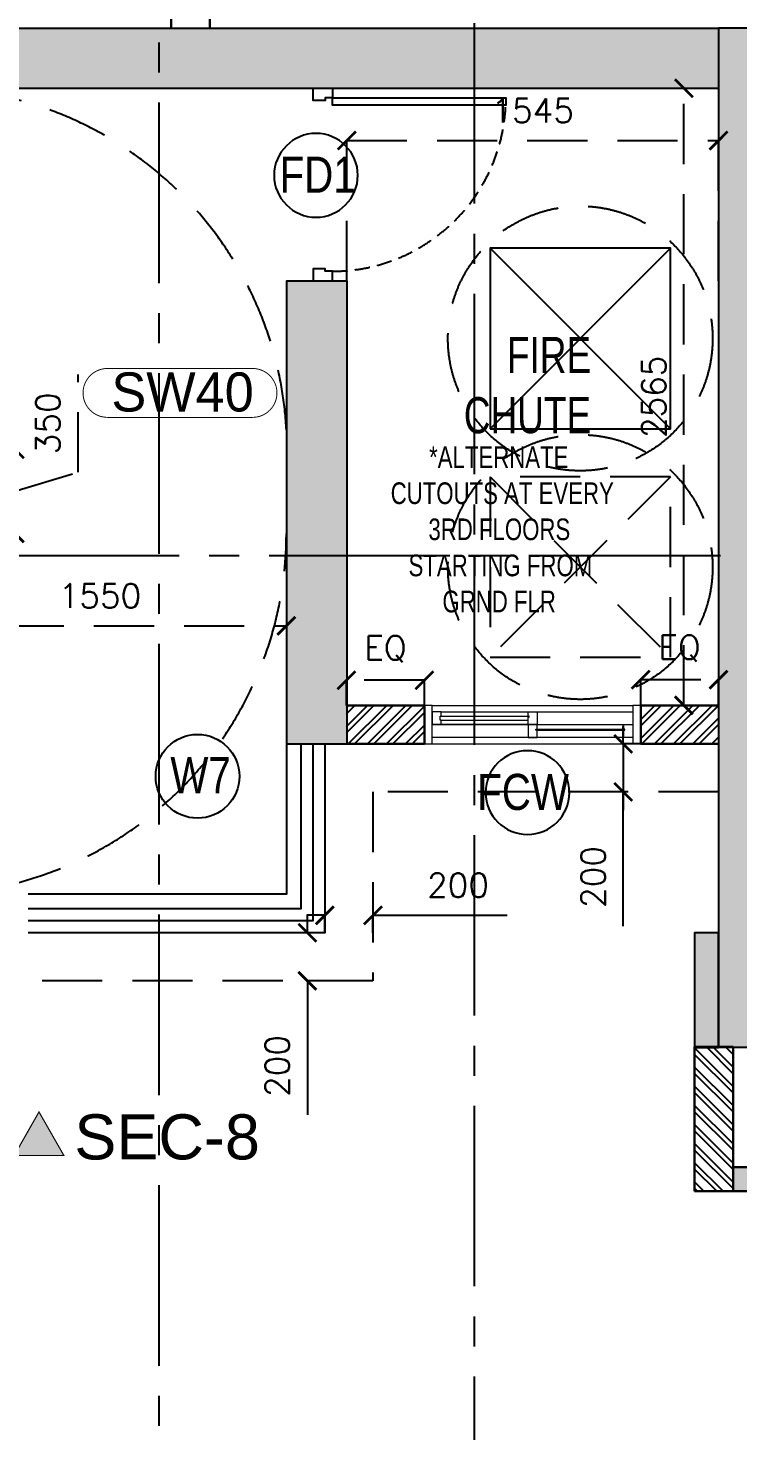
# Model space of a CAD drawing. Header units: millimetres. Extents: x 1181448 to 1317632, y -5734806 to -5633961.
# Drawn here: x 1212742 to 1215693, y -5721205 to -5715374 of the extents above; entities that cross this region are included whole.
import ezdxf
from ezdxf.enums import TextEntityAlignment as Align

# ---------------------------------------------------------------- set-up
doc = ezdxf.new("R2010")
doc.units = ezdxf.units.MM
doc.header["$LTSCALE"] = 1000
doc.header["$MEASUREMENT"] = 0
for name, pattern in [('3BHK-A$1$AUDIT_D_120904163729-0', [0]), ('AUDIT_D_120904163729-0', [0]), ('T8 - TYPICAL FLOOR CORE$0$$0$HIDDEN', [0.375, 0.25, -0.125]), ('T8 - TYPICAL FLOOR CORE$0$T10-TYPICAL FLOOR CORE$0$HIDDEN', [0.375, 0.25, -0.125]), ('T8 - TYPICAL FLOOR CORE$1$HIDDEN', [0.375, 0.25, -0.125]), ('T8(T9 IS SIMILAR) - TYPICAL FLOOR ELEVATION$1$AUDIT_D_120904163729-0', [0]), ('T8(T9 IS SIMILAR) - TYPICAL FLOOR ELEVATION$1$HIDDEN', [0.375, 0.25, -0.125]), ('T8_PROFILE SECTIONS$0$HIDDEN', [0.375, 0.25, -0.125]), ('T8_PROFILE SECTIONS$0$PHANTOM2', [1.25, 0.625, -0.125, 0.125, -0.125, 0.125, -0.125]), ('T8_REFUGE COLUMNS$0$CENTER2', [1.125, 0.75, -0.125, 0.125, -0.125])]:
    doc.linetypes.add(name, pattern=pattern)
doc.layers.get('0').update_dxf_attribs({"linetype": 'AUDIT_D_120904163729-0'})
for name, color, linetype, lineweight in [('3BHK-A$1$$1$A-WALL- 160', 6, 'Continuous', 30), ('T8 - TYPICAL FLOOR CORE$1$a-Text', 4, 'Continuous', 0), ('T8 - TYPICAL FLOOR CORE$1$A-WALL- 160', 6, 'Continuous', 30), ('T8 - TYPICAL FLOOR CORE$1$Window', 4, 'Continuous', 20), ('T8(T9 IS SIMILAR) - REFUGE FLOOR$0$D&W', 8, 'Continuous', 25), ('T8_REFUGE COLUMNS$0$A-COLUMN NO size reduce', 81, 'Continuous', 25)]:
    doc.layers.add(name, color=color, linetype=linetype, lineweight=lineweight)
for name, color, linetype in [('3BHK-A$1$A-HATCH -160', 251, '3BHK-A$1$AUDIT_D_120904163729-0'), ('A_dim', 1, 'Continuous'), ('T8 - TYPICAL FLOOR CORE$0$A-DIMENSIONS', 2, 'T8 - TYPICAL FLOOR CORE$1$HIDDEN'), ('T8 - TYPICAL FLOOR CORE$0$a-window-no', 125, 'Continuous'), ('T8 - TYPICAL FLOOR CORE$0$T10-TYPICAL FLOOR CORE$0$A-SLAB SUNK-AC LEDGES', 251, 'T8 - TYPICAL FLOOR CORE$0$T10-TYPICAL FLOOR CORE$0$HIDDEN'), ('T8 - TYPICAL FLOOR CORE$1$A-DOOR-FULL', 2, 'Continuous'), ('T8 - TYPICAL FLOOR CORE$1$BEAM', 5, 'T8 - TYPICAL FLOOR CORE$1$HIDDEN'), ('T8 - TYPICAL FLOOR CORE$1$HATCH', 8, 'Continuous'), ('T8(T9 IS SIMILAR) - REFUGE FLOOR$1$A_rail', 253, 'Continuous'), ('T8(T9 IS SIMILAR) - TYPICAL FLOOR ELEVATION$0$A-DIM', 1, 'T8(T9 IS SIMILAR) - TYPICAL FLOOR ELEVATION$1$AUDIT_D_120904163729-0'), ('T8(T9 IS SIMILAR) - TYPICAL FLOOR ELEVATION$1$A-WALL-FEATURES', 6, 'T8(T9 IS SIMILAR) - TYPICAL FLOOR ELEVATION$1$AUDIT_D_120904163729-0'), ('T8_PROFILE SECTIONS$0$A-PROFILE SECTIONS', 81, 'T8_PROFILE SECTIONS$0$PHANTOM2'), ('T8_REFUGE COLUMNS$0$A-CENTERLINE', 193, 'T8_REFUGE COLUMNS$0$CENTER2'), ('T8_REFUGE COLUMNS$0$A-SHEAR WALL THICKENING', 3, 'Continuous'), ('T8_REFUGE COLUMNS$1$A-RCC COLS', 3, 'Continuous')]:
    doc.layers.add(name, color=color, linetype=linetype)
doc.layers.add('T8_REFUGE COLUMNS$0$COL-HATCH', color=7, linetype='Continuous', lineweight=25, true_color=0xa3a3a3)
doc.styles.add('T8 - TYPICAL FLOOR CORE$0$LODHA STANDERD', font='sanss___.ttf')
doc.styles.add('T8 - TYPICAL FLOOR CORE$0$Romans 1', font='romans.shx', dxfattribs={"height": 100})
doc.styles.add('T8 - TYPICAL FLOOR CORE$1$ARIAL ARROW', font='swisscl.ttf')
doc.styles.add('T8(T9 IS SIMILAR) - TYPICAL FLOOR ELEVATION$0$Romans 1', font='romans.shx', dxfattribs={"height": 100})
doc.styles.add('T8_PROFILE SECTIONS$0$arial', font='sanss___.ttf')
doc.styles.add('T8_REFUGE COLUMNS$0$STANDARD', font='GOTHIC.TTF')
doc.dimstyles.new('T8 - TYPICAL FLOOR CORE$0$ALPINE S', dxfattribs={"dimscale": 0, "dimtxt": 100, "dimasz": 75, "dimexe": 0, "dimexo": 0, "dimgap": 75, "dimtad": 1, "dimdec": 0, "dimzin": 0, "dimdsep": 46, "dimtxsty": 'T8 - TYPICAL FLOOR CORE$0$Romans 1', "dimblk": 'T8 - TYPICAL FLOOR CORE$0$_ArchTick', "dimcen": 0.09, "dimclrd": 256, "dimclre": 256, "dimclrt": 7, "dimadec": 0, "dimazin": 0, "dimtfac": 1, "dimtdec": 0, "dimtofl": 0, "dimtmove": 1, "dimatfit": 0, "dimldrblk": 'T8 - TYPICAL FLOOR CORE$0$_Open90', "dimfxl": 1, "dimtolj": 1, "dimtzin": 0, "dimarcsym": 0})
doc.dimstyles.new('T8(T9 IS SIMILAR) - TYPICAL FLOOR ELEVATION$0$ALPINE S', dxfattribs={"dimscale": 0, "dimtxt": 100, "dimasz": 75, "dimexe": 0, "dimexo": 0, "dimgap": 75, "dimtad": 1, "dimdec": 0, "dimzin": 0, "dimdsep": 46, "dimtxsty": 'T8(T9 IS SIMILAR) - TYPICAL FLOOR ELEVATION$0$Romans 1', "dimblk": 'T8(T9 IS SIMILAR) - TYPICAL FLOOR ELEVATION$0$_ArchTick', "dimcen": 0.09, "dimclrd": 256, "dimclre": 256, "dimclrt": 7, "dimadec": 0, "dimazin": 0, "dimtfac": 1, "dimtdec": 0, "dimtofl": 0, "dimtmove": 1, "dimatfit": 0, "dimldrblk": 'T8(T9 IS SIMILAR) - TYPICAL FLOOR ELEVATION$0$_Open90', "dimfxl": 1, "dimtolj": 1, "dimtzin": 0, "dimarcsym": 0})

# ---------------------------------------------------------------- blocks, each defined once
blk = doc.blocks.new('*U178')
for points in [[(0, 0), (0, 720.4), (30, 720.4), (30, 0)], [(-40, 0), (0, 0), (0, -30), (10, -30), (10, -80), (-40, -80)], [(760.4, 0), (720.4, 0), (720.4, -30), (710.4, -30), (710.4, -80), (760.4, -80)]]:
    blk.add_lwpolyline(points, close=True)
at = {"color": 0, "linetype": 'ByBlock', "ltscale": 0.25}
blk.add_arc((-1.1, -0.4), 721.5, 0.03474, 87.62699, dxfattribs=at)
blk = doc.blocks.new('T8 - TYPICAL FLOOR CORE$0$WINDOW TAG')
at = {"layer": 'T8 - TYPICAL FLOOR CORE$0$a-window-no'}
blk.add_circle((0, 0), 174.1, dxfattribs=at)
at = {"layer": 'T8 - TYPICAL FLOOR CORE$0$a-window-no', "style": 'T8 - TYPICAL FLOOR CORE$0$LODHA STANDERD'}
blk.add_attdef('WINDOW', text='', height=150, dxfattribs=at).set_placement((11.3, 2.8), align=Align.MIDDLE_CENTER)
blk = doc.blocks.new('T8 - TYPICAL FLOOR CORE$1$1500-flat-1')
at = {"layer": 'T8 - TYPICAL FLOOR CORE$1$Window', "color": 1, "lineweight": 13}
for p, q in [((1149675.6, -5694418.8), (1148842.5, -5694418.8)), ((1149240.3, -5694418.8), (1148880, -5694418.8)), ((1148880, -5694445.5), (1149675.6, -5694445.5)), ((1149307.5, -5694498.8), (1148842.5, -5694498.8)), ((1149240.3, -5694498.8), (1148880, -5694498.8)), ((1149638.1, -5694498.8), (1149277.8, -5694498.8)), ((1149277.8, -5694498.8), (1149675.6, -5694498.8)), ((1149638.1, -5694552.2), (1148842.5, -5694552.2)), ((1149675.6, -5694578.8), (1148842.5, -5694578.8))]:
    blk.add_line(p, q, dxfattribs=at)
at = {"layer": 'T8 - TYPICAL FLOOR CORE$1$Window', "color": 5, "lineweight": 13}
for p, q in [((1149240.3, -5694475.7), (1148880, -5694475.7)), ((1149240.3, -5694480.2), (1148880, -5694480.2)), ((1149638.1, -5694517.4), (1149277.8, -5694517.4)), ((1149638.1, -5694533.6), (1149277.8, -5694533.6))]:
    blk.add_line(p, q, dxfattribs=at)
at = {"layer": 'T8 - TYPICAL FLOOR CORE$1$Window', "color": 4, "lineweight": 13}
for points in [[(1148842.5, -5694418.8), (1148809.5, -5694418.8), (1148809.5, -5694578.8), (1148842.5, -5694578.8)], [(1149708.6, -5694418.8), (1149675.6, -5694418.8), (1149675.6, -5694578.8), (1149708.6, -5694578.8)], [(1148880, -5694480.2), (1148880, -5694498.8), (1148842.5, -5694498.8), (1148842.5, -5694445.5), (1148880, -5694445.5), (1148880, -5694475.7), (1148875.5, -5694475.7), (1148875.5, -5694480.2)], [(1149240.3, -5694480.2), (1149240.3, -5694498.8), (1149277.8, -5694498.8), (1149277.8, -5694445.5), (1149240.3, -5694445.5), (1149240.3, -5694475.7), (1149244.8, -5694475.7), (1149244.8, -5694480.2)], [(1149277.8, -5694533.6), (1149277.8, -5694552.2), (1149240.3, -5694552.2), (1149240.3, -5694498.8), (1149277.8, -5694498.8), (1149277.8, -5694529.1), (1149273.3, -5694529.1), (1149273.3, -5694533.6)], [(1149638.1, -5694533.6), (1149638.1, -5694552.2), (1149675.6, -5694552.2), (1149675.6, -5694498.8), (1149638.1, -5694498.8), (1149638.1, -5694517.4), (1149642.6, -5694517.4), (1149642.6, -5694533.6)]]:
    blk.add_lwpolyline(points, close=True, dxfattribs=at)
blk = doc.blocks.new('T8 - TYPICAL FLOOR CORE$0$_ArchTick')
at = {"color": 0, "linetype": 'ByBlock', "const_width": 0.15}
blk.add_lwpolyline([(-0.5, -0.5), (0.5, 0.5)], dxfattribs=at)
blk = doc.blocks.new('*D244')
at = {"layer": 'T8 - TYPICAL FLOOR CORE$0$A-DIMENSIONS', "linetype": 'T8 - TYPICAL FLOOR CORE$1$HIDDEN', "lineweight": -2, "transparency": 16777216}
for p, q in [((1215450.2, -5715624), (1215468.1, -5715624)), ((1215450.2, -5718188.9), (1215468.1, -5718188.9))]:
    blk.add_line(p, q, dxfattribs=at)
at = {"layer": 'T8 - TYPICAL FLOOR CORE$0$A-DIMENSIONS', "lineweight": -2, "transparency": 16777216}
blk.add_line((1215468.1, -5718188.9), (1215468.1, -5715624), dxfattribs=at)
at = {"layer": 'T8 - TYPICAL FLOOR CORE$0$A-DIMENSIONS', "linetype": 'ByBlock', "lineweight": -2, "transparency": 16777216, "xscale": 75, "yscale": 75, "zscale": 75}
for p, rotation in [((1215468.1, -5715624), 90), ((1215468.1, -5718188.9), 270)]:
    blk.add_blockref('T8 - TYPICAL FLOOR CORE$0$_ArchTick', p, dxfattribs=dict(at, rotation=rotation))
at = {"layer": 'T8 - TYPICAL FLOOR CORE$0$A-DIMENSIONS', "color": 7, "linetype": 'ByBlock', "transparency": 16777216, "insert": (1215343.1, -5716906.5), "char_height": 100, "attachment_point": 5, "rotation": 90, "style": 'T8 - TYPICAL FLOOR CORE$0$Romans 1'}
blk.add_mtext('\\A1;2565', dxfattribs=at)
blk = doc.blocks.new('T8 - TYPICAL FLOOR CORE$0$_Open90')
at = {"color": 0, "linetype": 'ByBlock', "lineweight": -2}
for p, q in [((0, 0), (-1, 0)), ((-0.5, 0.5), (0, 0)), ((0, 0), (-0.5, -0.5))]:
    blk.add_line(p, q, dxfattribs=at)
blk = doc.blocks.new('*D210')
at = {"layer": 'T8 - TYPICAL FLOOR CORE$0$A-DIMENSIONS', "linetype": 'T8 - TYPICAL FLOOR CORE$1$HIDDEN', "lineweight": -2, "transparency": 16777216}
for p, q in [((1212265.9, -5717846.2), (1212265.9, -5717858.5)), ((1213815.7, -5717846.2), (1213815.7, -5717858.5))]:
    blk.add_line(p, q, dxfattribs=at)
at = {"layer": 'T8 - TYPICAL FLOOR CORE$0$A-DIMENSIONS', "lineweight": -2, "transparency": 16777216}
blk.add_line((1212265.9, -5717858.5), (1213815.7, -5717858.5), dxfattribs=at)
at = {"layer": 'T8 - TYPICAL FLOOR CORE$0$A-DIMENSIONS', "linetype": 'ByBlock', "lineweight": -2, "transparency": 16777216, "xscale": 75, "yscale": 75, "zscale": 75, "rotation": 180}
blk.add_blockref('T8 - TYPICAL FLOOR CORE$0$_ArchTick', (1212265.9, -5717858.5), dxfattribs=at)
at = {"layer": 'T8 - TYPICAL FLOOR CORE$0$A-DIMENSIONS', "linetype": 'ByBlock', "lineweight": -2, "transparency": 16777216, "xscale": 75, "yscale": 75, "zscale": 75}
blk.add_blockref('T8 - TYPICAL FLOOR CORE$0$_ArchTick', (1213815.7, -5717858.5), dxfattribs=at)
at = {"layer": 'T8 - TYPICAL FLOOR CORE$0$A-DIMENSIONS', "color": 7, "linetype": 'ByBlock', "transparency": 16777216, "insert": (1213040.8, -5717733.5), "char_height": 100, "attachment_point": 5, "style": 'T8 - TYPICAL FLOOR CORE$0$Romans 1'}
blk.add_mtext('\\A1;1550', dxfattribs=at)
blk = doc.blocks.new('*D188')
at = {"layer": 'T8 - TYPICAL FLOOR CORE$0$A-DIMENSIONS', "linetype": 'T8 - TYPICAL FLOOR CORE$1$HIDDEN', "lineweight": -2, "transparency": 16777216}
for p, q in [((1214067.1, -5716424.9), (1214067.1, -5715841.3)), ((1215612.1, -5716424.9), (1215612.1, -5715841.3))]:
    blk.add_line(p, q, dxfattribs=at)
at = {"layer": 'T8 - TYPICAL FLOOR CORE$0$A-DIMENSIONS', "lineweight": -2, "transparency": 16777216}
blk.add_line((1214067.1, -5715841.3), (1215612.1, -5715841.3), dxfattribs=at)
at = {"layer": 'T8 - TYPICAL FLOOR CORE$0$A-DIMENSIONS', "linetype": 'ByBlock', "lineweight": -2, "transparency": 16777216, "xscale": 75, "yscale": 75, "zscale": 75, "rotation": 180}
blk.add_blockref('T8 - TYPICAL FLOOR CORE$0$_ArchTick', (1214067.1, -5715841.3), dxfattribs=at)
at = {"layer": 'T8 - TYPICAL FLOOR CORE$0$A-DIMENSIONS', "linetype": 'ByBlock', "lineweight": -2, "transparency": 16777216, "xscale": 75, "yscale": 75, "zscale": 75}
blk.add_blockref('T8 - TYPICAL FLOOR CORE$0$_ArchTick', (1215612.1, -5715841.3), dxfattribs=at)
at = {"layer": 'T8 - TYPICAL FLOOR CORE$0$A-DIMENSIONS', "color": 7, "linetype": 'ByBlock', "transparency": 16777216, "insert": (1214839.6, -5715716.3), "char_height": 100, "attachment_point": 5, "style": 'T8 - TYPICAL FLOOR CORE$0$Romans 1'}
blk.add_mtext('\\A1;1545', dxfattribs=at)
blk = doc.blocks.new('*D189')
at = {"layer": 'T8 - TYPICAL FLOOR CORE$0$A-DIMENSIONS', "linetype": 'T8 - TYPICAL FLOOR CORE$1$HIDDEN', "lineweight": -2, "transparency": 16777216}
for p, q in [((1215288.4, -5718188.9), (1215288.4, -5718081.9)), ((1215612, -5718188.9), (1215612, -5718081.9))]:
    blk.add_line(p, q, dxfattribs=at)
at = {"layer": 'T8 - TYPICAL FLOOR CORE$0$A-DIMENSIONS', "lineweight": -2, "transparency": 16777216}
blk.add_line((1215288.4, -5718081.9), (1215612, -5718081.9), dxfattribs=at)
at = {"layer": 'T8 - TYPICAL FLOOR CORE$0$A-DIMENSIONS', "linetype": 'ByBlock', "lineweight": -2, "transparency": 16777216, "xscale": 75, "yscale": 75, "zscale": 75, "rotation": 180}
blk.add_blockref('T8 - TYPICAL FLOOR CORE$0$_ArchTick', (1215288.4, -5718081.9), dxfattribs=at)
at = {"layer": 'T8 - TYPICAL FLOOR CORE$0$A-DIMENSIONS', "linetype": 'ByBlock', "lineweight": -2, "transparency": 16777216, "xscale": 75, "yscale": 75, "zscale": 75}
blk.add_blockref('T8 - TYPICAL FLOOR CORE$0$_ArchTick', (1215612, -5718081.9), dxfattribs=at)
at = {"layer": 'T8 - TYPICAL FLOOR CORE$0$A-DIMENSIONS', "color": 7, "linetype": 'ByBlock', "transparency": 16777216, "insert": (1215450.2, -5717952.1), "char_height": 100, "attachment_point": 5, "style": 'T8 - TYPICAL FLOOR CORE$0$Romans 1'}
blk.add_mtext('\\A1;EQ', dxfattribs=at)
blk = doc.blocks.new('*D190')
at = {"layer": 'T8 - TYPICAL FLOOR CORE$0$A-DIMENSIONS', "linetype": 'T8 - TYPICAL FLOOR CORE$1$HIDDEN', "lineweight": -2, "transparency": 16777216}
for p, q in [((1214065.7, -5718188.9), (1214065.7, -5718084.4)), ((1214389.3, -5718188.9), (1214389.3, -5718084.4))]:
    blk.add_line(p, q, dxfattribs=at)
at = {"layer": 'T8 - TYPICAL FLOOR CORE$0$A-DIMENSIONS', "lineweight": -2, "transparency": 16777216}
blk.add_line((1214389.3, -5718084.4), (1214065.7, -5718084.4), dxfattribs=at)
at = {"layer": 'T8 - TYPICAL FLOOR CORE$0$A-DIMENSIONS', "linetype": 'ByBlock', "lineweight": -2, "transparency": 16777216, "xscale": 75, "yscale": 75, "zscale": 75, "rotation": 180}
blk.add_blockref('T8 - TYPICAL FLOOR CORE$0$_ArchTick', (1214065.7, -5718084.4), dxfattribs=at)
at = {"layer": 'T8 - TYPICAL FLOOR CORE$0$A-DIMENSIONS', "linetype": 'ByBlock', "lineweight": -2, "transparency": 16777216, "xscale": 75, "yscale": 75, "zscale": 75}
blk.add_blockref('T8 - TYPICAL FLOOR CORE$0$_ArchTick', (1214389.3, -5718084.4), dxfattribs=at)
at = {"layer": 'T8 - TYPICAL FLOOR CORE$0$A-DIMENSIONS', "color": 7, "linetype": 'ByBlock', "transparency": 16777216, "insert": (1214227.5, -5717954.6), "char_height": 100, "attachment_point": 5, "style": 'T8 - TYPICAL FLOOR CORE$0$Romans 1'}
blk.add_mtext('\\A1;EQ', dxfattribs=at)
blk = doc.blocks.new('*D204')
at = {"layer": 'T8 - TYPICAL FLOOR CORE$0$A-DIMENSIONS', "lineweight": -2, "transparency": 16777216}
for p, q in [((1212949.7, -5717220.3), (1212949.7, -5716813.2)), ((1212687.2, -5717124.1), (1212687.2, -5717049.1)), ((1212687.2, -5717474), (1212687.2, -5717124.1)), ((1212687.2, -5717299), (1212949.7, -5717220.3)), ((1212687.2, -5717474), (1212687.2, -5717549))]:
    blk.add_line(p, q, dxfattribs=at)
at = {"layer": 'T8 - TYPICAL FLOOR CORE$0$A-DIMENSIONS', "linetype": 'T8 - TYPICAL FLOOR CORE$1$HIDDEN', "lineweight": -2, "transparency": 16777216}
for p, q in [((1212501.6, -5717124.1), (1212687.2, -5717124.1)), ((1212501.6, -5717474), (1212687.2, -5717474))]:
    blk.add_line(p, q, dxfattribs=at)
at = {"layer": 'T8 - TYPICAL FLOOR CORE$0$A-DIMENSIONS', "linetype": 'ByBlock', "lineweight": -2, "transparency": 16777216, "xscale": 75, "yscale": 75, "zscale": 75}
for p, rotation in [((1212687.2, -5717124.1), 270), ((1212687.2, -5717474), 90)]:
    blk.add_blockref('T8 - TYPICAL FLOOR CORE$0$_ArchTick', p, dxfattribs=dict(at, rotation=rotation))
at = {"layer": 'T8 - TYPICAL FLOOR CORE$0$A-DIMENSIONS', "color": 7, "linetype": 'ByBlock', "transparency": 16777216, "insert": (1212824.7, -5717016.7), "char_height": 100, "attachment_point": 5, "rotation": 90, "style": 'T8 - TYPICAL FLOOR CORE$0$Romans 1'}
blk.add_mtext('\\A1;350', dxfattribs=at)
blk = doc.blocks.new('T8_REFUGE COLUMNS$0$A$C277F3394')
at = {"layer": 'T8_REFUGE COLUMNS$0$A-SHEAR WALL THICKENING', "linetype": 'ByBlock', "true_color": 0xa3a3a3}
h = blk.add_hatch(color=253, dxfattribs=at)
h.dxf.hatch_style = 1
h.paths.add_polyline_path([(10420.3, -385.5), (10520.2, -385.5), (10520.2, 90.8), (10420.3, 90.8)])
at = {"layer": 'T8_REFUGE COLUMNS$0$A-SHEAR WALL THICKENING', "linetype": 'ByBlock'}
blk.add_lwpolyline([(10420.3, -385.5), (10520.2, -385.5), (10520.2, 90.8), (10420.3, 90.8)], close=True, dxfattribs=at)
blk = doc.blocks.new('T8_REFUGE COLUMNS$0$A$C46A13422')
at = {"layer": 'T8_REFUGE COLUMNS$0$A-SHEAR WALL THICKENING', "linetype": 'ByBlock'}
blk.add_blockref('T8_REFUGE COLUMNS$0$A$C277F3394', (-5609.8, -7500), dxfattribs=at)
blk = doc.blocks.new('T8_REFUGE COLUMNS')
at = {"layer": 'T8_REFUGE COLUMNS$0$COL-HATCH', "linetype": 'ByBlock'}
h = blk.add_hatch(color=256, dxfattribs=at)
h.dxf.hatch_style = 1
h.paths.add_polyline_path([(1215612.1, -5715624.9), (1207452.1, -5715624.9), (1207452.1, -5715374.9), (1215612.1, -5715374.9)])
h = blk.add_hatch(color=256, dxfattribs=at)
h.dxf.hatch_style = 1
h.paths.add_polyline_path([(1215612.1, -5719609.9), (1215862.1, -5719609.9), (1215862.1, -5715374.9), (1215612.1, -5715374.9)])
h = blk.add_hatch(color=256, dxfattribs=at)
h.dxf.hatch_style = 1
h.paths.add_polyline_path([(1214067.1, -5718349.9), (1213817.1, -5718349.9), (1213817.1, -5716424.9), (1214067.1, -5716424.9)])
at = {"layer": 'T8_REFUGE COLUMNS$0$A-CENTERLINE'}
for p, q in [((1214597.1, -5722853.5), (1214597.1, -5698299.6)), ((1213287.1, -5728808.5), (1213287.1, -5698573.6)), ((1223494.9, -5717567.4), (1182495.9, -5717567.4))]:
    blk.add_line(p, q, dxfattribs=at)
at = {"layer": 'T8_REFUGE COLUMNS$0$A-COLUMN NO size reduce', "linetype": 'ByBlock', "const_width": 3.9}
blk.add_lwpolyline([(1213072.2, -5716991.9, -1), (1213072.2, -5716788.7), (1213675.1, -5716788.7, -1), (1213675.1, -5716991.9)], format="xyb", close=True, dxfattribs=at)
at = {"layer": 'T8_REFUGE COLUMNS$1$A-RCC COLS', "linetype": 'ByBlock'}
for points in [[(1215612.1, -5715624.9), (1207452.1, -5715624.9), (1207452.1, -5715374.9), (1215612.1, -5715374.9)], [(1215612.1, -5719609.9), (1215862.1, -5719609.9), (1215862.1, -5715374.9), (1215612.1, -5715374.9)], [(1214067.1, -5718349.9), (1213817.1, -5718349.9), (1213817.1, -5716424.9), (1214067.1, -5716424.9)]]:
    blk.add_lwpolyline(points, close=True, dxfattribs=at)
blk.add_blockref('T8_REFUGE COLUMNS$0$A$C46A13422', (1210702.1, -5711724.9), dxfattribs=at)
at = {"layer": 'T8_REFUGE COLUMNS$0$A-COLUMN NO size reduce', "linetype": 'ByBlock', "insert": (1213088.5, -5716805), "char_height": 162.5, "attachment_point": 1, "style": 'T8_REFUGE COLUMNS$0$STANDARD'}
blk.add_mtext_dynamic_manual_height_columns('SW40', width=444.685, gutter_width=500, heights=[0], dxfattribs=at)
blk = doc.blocks.new('3BHK-A')
at = {"layer": '3BHK-A$1$A-HATCH -160', "linetype": 'ByBlock'}
h = blk.add_hatch(dxfattribs=at)
h.set_pattern_fill('ZIGZAG', color=256, scale=250)
h.set_pattern_definition([(9e-15, (1e-08, 0), (31.25, 31.25), [31.25, -31.25]), (90, (31.25, 0), (-31.25, 31.25), [31.25, -31.25])])
h.paths.add_polyline_path([(1185182.8, -5714749.5), (1186532.7, -5714749.5), (1186532.7, -5714149.5), (1186632.7, -5714149.5), (1186632.7, -5714749.5), (1188712.7, -5714749.5), (1188712.7, -5714049.5), (1189032.5, -5714049.5), (1189032.5, -5714149.5), (1188812.7, -5714149.5), (1188812.7, -5715449.5), (1189032.5, -5715449.5), (1189032.5, -5715549.5), (1188712.7, -5715549.5), (1188712.7, -5714849.5), (1186632.7, -5714849.5), (1186632.7, -5715664.5), (1186532.7, -5715664.5), (1186532.7, -5714849.5), (1185182.8, -5714849.5)])
h.paths.add_polyline_path([(1185182.8, -5713249.5), (1185782.7, -5713249.5), (1185782.7, -5713149.5), (1185182.8, -5713149.5)])
h.paths.add_polyline_path([(1186532.7, -5710699.5), (1186632.7, -5710699.5), (1186632.7, -5713249.5), (1186532.7, -5713249.5)])
h.paths.add_polyline_path([(1186532.7, -5717399.5), (1186632.7, -5717399.5), (1186632.7, -5716414.5), (1186532.7, -5716414.5)])
h.paths.add_polyline_path([(1194902.2, -5715375), (1194082.3, -5715375), (1194082.3, -5715475), (1194902.2, -5715475)])
h.paths.add_polyline_path([(1195782.2, -5715375), (1196682.2, -5715375), (1196682.2, -5715475), (1195782.2, -5715475)])
h.paths.add_polyline_path([(1194132.5, -5714149.9), (1196532.4, -5714149.9), (1196532.4, -5714049.9), (1194132.5, -5714049.9)])
h.paths.add_polyline_path([(1197432.4, -5711800.2), (1197532.4, -5711800.2), (1197532.4, -5714149.9), (1197432.4, -5714149.9)])
h.paths.add_polyline_path([(1198282.4, -5714149.9), (1198958.7, -5714149.9), (1198958.7, -5714049.9), (1198282.4, -5714049.9)])
h.paths.add_polyline_path([(1196871.9, -5720208.6), (1196082.2, -5720209.7), (1196082.3, -5720109.7), (1196082.2, -5720109.7), (1196182.2, -5720109.7), (1196871.9, -5720108.6)])
h.paths.add_polyline_path([(1193397.2, -5709939.9), (1193882.3, -5709939.6), (1193882.3, -5710040.1), (1193397.3, -5710040.1)])
h.paths.add_polyline_path([(1186632.7, -5708554.7), (1187192.3, -5708554.8), (1187192.3, -5708654.7), (1186632.7, -5708654.7)])
h.paths.add_polyline_path([(1194182.3, -5715724), (1194082.3, -5715724), (1194082.3, -5715474), (1194182.3, -5715474)])
h = blk.add_hatch(dxfattribs=at)
h.set_pattern_fill('ANSI32', color=256, scale=150)
h.set_pattern_definition([(45, (99.04, 1285.594), (-39.77475644, 39.77475644), []), (45, (125.557, 1285.594), (-39.77475644, 39.77475644), [])])
h.paths.add_polyline_path([(1196871.9, -5719609.9), (1197031.9, -5719609.9), (1197031.9, -5720209.9), (1196871.9, -5720209.9)])
at = {"layer": '3BHK-A$1$$1$A-WALL- 160', "linetype": 'ByBlock'}
for p, q in [((1196871.9, -5720208.6), (1196871.9, -5719608.6)), ((1196871.9, -5719608.6), (1197031.9, -5719608.6)), ((1197031.9, -5719608.6), (1197031.9, -5720208.6)), ((1197031.9, -5720208.6), (1196082.2, -5720208.6, 0))]:
    blk.add_line(p, q, dxfattribs=at)
at = {"layer": '3BHK-A$1$$1$A-WALL- 160', "linetype": 'ByBlock', "elevation": -0.5}
blk.add_lwpolyline([(1199207.4, -5715374.9), (1199207.4, -5715255), (1199047.4, -5715255), (1199047.4, -5715374.9)], dxfattribs=at)
at = {"layer": '3BHK-A$1$$1$A-WALL- 160', "linetype": 'ByBlock', "elevation": 0}
blk.add_lwpolyline([(1196871.9, -5720108.6), (1196082.2, -5720108.6), (1196082.2, -5720208.6), (1196871.9, -5720208.6)], close=True, dxfattribs=at)
blk = doc.blocks.new('T8(T9 IS SIMILAR) - TYPICAL FLOOR ELEVATION$0$_ArchTick')
at = {"color": 0, "linetype": 'ByBlock', "const_width": 0.15}
blk.add_lwpolyline([(-0.5, -0.5), (0.5, 0.5)], dxfattribs=at)
blk = doc.blocks.new('*D2264')
at = {"layer": 'T8(T9 IS SIMILAR) - TYPICAL FLOOR ELEVATION$0$A-DIM', "lineweight": -2, "transparency": 16777216}
for p, q in [((1215216, -5718348.9), (1215216, -5718273.9)), ((1215216, -5718348.9), (1215216, -5718548.9)), ((1215216, -5718548.9), (1215216, -5718623.9)), ((1215216, -5719106.1), (1215216, -5718548.9))]:
    blk.add_line(p, q, dxfattribs=at)
at = {"layer": 'T8(T9 IS SIMILAR) - TYPICAL FLOOR ELEVATION$0$A-DIM', "linetype": 'T8(T9 IS SIMILAR) - TYPICAL FLOOR ELEVATION$1$HIDDEN', "lineweight": -2, "transparency": 16777216}
for p, q in [((1215288.4, -5718348.9), (1215216, -5718348.9)), ((1215612, -5718548.9), (1215216, -5718548.9))]:
    blk.add_line(p, q, dxfattribs=at)
at = {"layer": 'T8(T9 IS SIMILAR) - TYPICAL FLOOR ELEVATION$0$A-DIM', "linetype": 'ByBlock', "lineweight": -2, "transparency": 16777216, "xscale": 75, "yscale": 75, "zscale": 75}
for p, rotation in [((1215216, -5718348.9), 270), ((1215216, -5718548.9), 90)]:
    blk.add_blockref('T8(T9 IS SIMILAR) - TYPICAL FLOOR ELEVATION$0$_ArchTick', p, dxfattribs=dict(at, rotation=rotation))
at = {"layer": 'T8(T9 IS SIMILAR) - TYPICAL FLOOR ELEVATION$0$A-DIM', "color": 7, "linetype": 'ByBlock', "transparency": 16777216, "insert": (1215091, -5718902.5), "char_height": 100, "attachment_point": 5, "rotation": 90, "style": 'T8(T9 IS SIMILAR) - TYPICAL FLOOR ELEVATION$0$Romans 1'}
blk.add_mtext('\\A1;200', dxfattribs=at)
blk = doc.blocks.new('T8(T9 IS SIMILAR) - TYPICAL FLOOR ELEVATION$0$_Open90')
at = {"color": 0, "linetype": 'ByBlock', "lineweight": -2}
for p, q in [((0, 0), (-1, 0)), ((-0.5, 0.5), (0, 0)), ((0, 0), (-0.5, -0.5))]:
    blk.add_line(p, q, dxfattribs=at)
blk = doc.blocks.new('*D2265')
at = {"layer": 'T8(T9 IS SIMILAR) - TYPICAL FLOOR ELEVATION$0$A-DIM', "lineweight": -2, "transparency": 16777216}
for p, q in [((1213975.7, -5719061.4), (1213900.7, -5719061.4)), ((1214175.7, -5719061.4), (1214732.9, -5719061.4))]:
    blk.add_line(p, q, dxfattribs=at)
at = {"layer": 'T8(T9 IS SIMILAR) - TYPICAL FLOOR ELEVATION$0$A-DIM', "linetype": 'T8(T9 IS SIMILAR) - TYPICAL FLOOR ELEVATION$1$HIDDEN', "lineweight": -2, "transparency": 16777216}
for p, q in [((1213975.7, -5719134), (1213975.7, -5719061.4)), ((1214175.7, -5719134), (1214175.7, -5719061.4))]:
    blk.add_line(p, q, dxfattribs=at)
at = {"layer": 'T8(T9 IS SIMILAR) - TYPICAL FLOOR ELEVATION$0$A-DIM', "linetype": 'ByBlock', "lineweight": -2, "transparency": 16777216, "xscale": 75, "yscale": 75, "zscale": 75}
blk.add_blockref('T8(T9 IS SIMILAR) - TYPICAL FLOOR ELEVATION$0$_ArchTick', (1213975.7, -5719061.4), dxfattribs=at)
at = {"layer": 'T8(T9 IS SIMILAR) - TYPICAL FLOOR ELEVATION$0$A-DIM', "linetype": 'ByBlock', "lineweight": -2, "transparency": 16777216, "xscale": 75, "yscale": 75, "zscale": 75, "rotation": 180}
blk.add_blockref('T8(T9 IS SIMILAR) - TYPICAL FLOOR ELEVATION$0$_ArchTick', (1214175.7, -5719061.4), dxfattribs=at)
at = {"layer": 'T8(T9 IS SIMILAR) - TYPICAL FLOOR ELEVATION$0$A-DIM', "color": 7, "linetype": 'ByBlock', "transparency": 16777216, "insert": (1214529.3, -5718936.4), "char_height": 100, "attachment_point": 5, "style": 'T8(T9 IS SIMILAR) - TYPICAL FLOOR ELEVATION$0$Romans 1'}
blk.add_mtext('\\A1;200', dxfattribs=at)
blk = doc.blocks.new('*D2266')
at = {"layer": 'T8(T9 IS SIMILAR) - TYPICAL FLOOR ELEVATION$0$A-DIM', "lineweight": -2, "transparency": 16777216}
for p, q in [((1213903, -5719134), (1213903, -5719059)), ((1213903, -5719334), (1213903, -5719891.2))]:
    blk.add_line(p, q, dxfattribs=at)
at = {"layer": 'T8(T9 IS SIMILAR) - TYPICAL FLOOR ELEVATION$0$A-DIM', "linetype": 'T8(T9 IS SIMILAR) - TYPICAL FLOOR ELEVATION$1$HIDDEN', "lineweight": -2, "transparency": 16777216}
for p, q in [((1213975.7, -5719134), (1213903, -5719134)), ((1213975.7, -5719334), (1213903, -5719334))]:
    blk.add_line(p, q, dxfattribs=at)
at = {"layer": 'T8(T9 IS SIMILAR) - TYPICAL FLOOR ELEVATION$0$A-DIM', "linetype": 'ByBlock', "lineweight": -2, "transparency": 16777216, "xscale": 75, "yscale": 75, "zscale": 75}
for p, rotation in [((1213903, -5719134), 270), ((1213903, -5719334), 90)]:
    blk.add_blockref('T8(T9 IS SIMILAR) - TYPICAL FLOOR ELEVATION$0$_ArchTick', p, dxfattribs=dict(at, rotation=rotation))
at = {"layer": 'T8(T9 IS SIMILAR) - TYPICAL FLOOR ELEVATION$0$A-DIM', "color": 7, "linetype": 'ByBlock', "transparency": 16777216, "insert": (1213778, -5719687.6), "char_height": 100, "attachment_point": 5, "rotation": 90, "style": 'T8(T9 IS SIMILAR) - TYPICAL FLOOR ELEVATION$0$Romans 1'}
blk.add_mtext('\\A1;200', dxfattribs=at)
blk = doc.blocks.new('T8_PROFILE SECTIONS$0$MH')
at = {"layer": 'T8_PROFILE SECTIONS$0$A-PROFILE SECTIONS', "linetype": 'T8_PROFILE SECTIONS$0$HIDDEN', "ltscale": 2}
h = blk.add_hatch(color=256, dxfattribs=at)
h.dxf.hatch_style = 1
h.paths.add_polyline_path([(1140339.1, -5697424.8), (1140519.9, -5697528.1), (1140339.1, -5697631.3)])
at = {"layer": 'T8_PROFILE SECTIONS$0$A-PROFILE SECTIONS', "linetype": 'T8_PROFILE SECTIONS$0$HIDDEN', "ltscale": 2, "const_width": 5}
blk.add_lwpolyline([(1140339.1, -5697424.8), (1140339.1, -5697424.8), (1140519.9, -5697528.1), (1140339.1, -5697631.3)], close=True, dxfattribs=at)
blk.add_lwpolyline([(1140339.1, -5697424.8), (1140339.1, -5700565.7)], dxfattribs=at)
blk = doc.blocks.new('PROFILE SECTION LINE T9')
at = {"layer": 'T8_PROFILE SECTIONS$0$A-PROFILE SECTIONS', "linetype": 'ByBlock', "xscale": -1, "rotation": 270}
blk.add_blockref('T8_PROFILE SECTIONS$0$MH', (5724597.5, -1148782.9, 0), dxfattribs=at)
at = {"layer": 'T8_PROFILE SECTIONS$0$A-PROFILE SECTIONS', "linetype": 'ByBlock', "insert": (27216.3, -8272.8, 0), "char_height": 187.5, "attachment_point": 1, "style": 'T8_PROFILE SECTIONS$0$arial'}
blk.add_mtext_dynamic_manual_height_columns('SEC-8', width=301.334, gutter_width=500, heights=[0], dxfattribs=at)
blk = doc.blocks.new('T8 - TYPICAL FLOOR CORE')
at = {"layer": 'T8 - TYPICAL FLOOR CORE$0$T10-TYPICAL FLOOR CORE$0$A-SLAB SUNK-AC LEDGES', "linetype": 'ByBlock'}
h = blk.add_hatch(dxfattribs=at)
h.set_pattern_fill('ANSI32', color=256, scale=150)
h.paths.add_polyline_path([(1214389.3, -5718188.9), (1214065.7, -5718188.9), (1214065.7, -5718348.9), (1214389.3, -5718348.9)])
h.paths.add_polyline_path([(1215288.4, -5718348.9), (1215612, -5718348.9), (1215612, -5718188.9), (1215288.4, -5718188.9)])
at = {"linetype": 'ByBlock'}
for p, q in [((1214662.3, -5716288.9), (1215412.3, -5717038.9)), ((1215412.3, -5716288.9), (1214662.3, -5717038.9))]:
    blk.add_line(p, q, dxfattribs=at)
at = {"linetype": 'T8 - TYPICAL FLOOR CORE$0$$0$HIDDEN'}
for p, q in [((1214662.3, -5717238.9), (1215412.3, -5717988.9)), ((1215412.3, -5717238.9), (1214662.3, -5717988.9))]:
    blk.add_line(p, q, dxfattribs=at)
at = {"linetype": 'ByBlock'}
blk.add_lwpolyline([(1214662.3, -5717038.9), (1215412.3, -5717038.9), (1215412.3, -5716288.9), (1214662.3, -5716288.9)], close=True, dxfattribs=at)
at = {"linetype": 'T8 - TYPICAL FLOOR CORE$0$$0$HIDDEN'}
blk.add_lwpolyline([(1214662.3, -5717988.9), (1215412.3, -5717988.9), (1215412.3, -5717238.9), (1214662.3, -5717238.9)], close=True, dxfattribs=at)
for centre in [(1215037.3, -5716663.9), (1215037.3, -5717613.9)]:
    blk.add_circle(centre, 550, dxfattribs=at)
at = {"layer": 'T8 - TYPICAL FLOOR CORE$1$A-WALL- 160', "linetype": 'ByBlock'}
for p, q in [((1214389.3, -5718188.9), (1214065.7, -5718188.9)), ((1214389.3, -5718348.9), (1214389.3, -5718188.9)), ((1215288.4, -5718188.9), (1215612, -5718188.9)), ((1215288.4, -5718348.9), (1215288.4, -5718188.9)), ((1214389.3, -5718348.9), (1214065.7, -5718348.9)), ((1215288.4, -5718348.9), (1215612, -5718348.9))]:
    blk.add_line(p, q, dxfattribs=at)
at = {"layer": 'T8 - TYPICAL FLOOR CORE$1$BEAM', "linetype": 'ByBlock'}
for points in [[(1213975.7, -5718348.9), (1213975.7, -5719134), (1212742.1, -5719134)], [(1213815.7, -5718348.9), (1213815.7, -5718974), (1212742.1, -5718974)], [(1213925.7, -5718348.9), (1213925.7, -5719084), (1212742.1, -5719084)], [(1213875.7, -5718348.9), (1213875.7, -5719034), (1212742.1, -5719034)]]:
    blk.add_lwpolyline(points, dxfattribs=at)
at = {"layer": 'T8 - TYPICAL FLOOR CORE$1$HATCH', "linetype": 'T8 - TYPICAL FLOOR CORE$1$HIDDEN'}
for centre, radius, start, end in [((1212315.2, -5717125.2), 1502.8, 3.12739, 91.88522), ((1212315.7, -5717475.6, 0.7), 1500, 268.08979, 0)]:
    blk.add_arc(centre, radius, start, end, dxfattribs=at)
at = {"layer": 'T8 - TYPICAL FLOOR CORE$0$a-window-no'}
ref = blk.add_blockref('T8 - TYPICAL FLOOR CORE$0$WINDOW TAG', (1213938.9, -5715985.9, -0.7), dxfattribs=dict(at, xscale=-1))
ref.add_attrib('WINDOW', 'FD1', dxfattribs={"height": 150, "style": 'T8 - TYPICAL FLOOR CORE$0$LODHA STANDERD', "width": 0.8}).set_placement((1213945.7, -5715983.1, -0.7), align=Align.MIDDLE_CENTER)
ref = blk.add_blockref('T8 - TYPICAL FLOOR CORE$0$WINDOW TAG', (1213446.6, -5718483.8, 0.7), dxfattribs=at)
ref.add_attrib('WINDOW', 'W7', dxfattribs={"height": 150, "style": 'T8 - TYPICAL FLOOR CORE$0$LODHA STANDERD', "width": 0.8}).set_placement((1213459.2, -5718478.8, 0.7), align=Align.MIDDLE_CENTER)
ref = blk.add_blockref('T8 - TYPICAL FLOOR CORE$0$WINDOW TAG', (1214818, -5718551.4), dxfattribs=dict(at, xscale=-1))
ref.add_attrib('WINDOW', 'FCW', dxfattribs={"height": 150, "style": 'T8 - TYPICAL FLOOR CORE$0$LODHA STANDERD', "width": 0.8}).set_placement((1214799.6, -5718548.6), align=Align.MIDDLE_CENTER)
at = {"layer": 'T8 - TYPICAL FLOOR CORE$1$A-DOOR-FULL', "linetype": 'T8 - TYPICAL FLOOR CORE$1$HIDDEN', "rotation": 270}
blk.add_blockref('*U178', (1214007.1, -5715664.2), dxfattribs=at)
at = {"layer": 'T8 - TYPICAL FLOOR CORE$1$A-WALL- 160', "rotation": 180}
blk.add_blockref('T8 - TYPICAL FLOOR CORE$1$1500-flat-1', (2364097.9, -11412767.7), dxfattribs=at)
at = {"layer": 'T8 - TYPICAL FLOOR CORE$1$a-Text', "linetype": 'ByBlock', "insert": (1215082.6, -5717059.9), "char_height": 150, "width": 821.633, "attachment_point": 9, "style": 'T8 - TYPICAL FLOOR CORE$1$ARIAL ARROW'}
blk.add_mtext('FIRE CHUTE', dxfattribs=at)
at = {"layer": 'T8 - TYPICAL FLOOR CORE$1$a-Text', "linetype": 'ByBlock', "insert": (1214216.1, -5717112.1), "char_height": 90, "attachment_point": 1, "style": 'T8 - TYPICAL FLOOR CORE$1$ARIAL ARROW'}
blk.add_mtext_dynamic_manual_height_columns('\\pi192.87618;*ALTERNATE \\P\\pi33.22349;CUTOUTS AT EVERY \\P\\pi190.13371;3RD FLOORS \\P\\pi107.38797;STARTING FROM \\P\\pi248.37421;GRND FLR ', width=942.325, gutter_width=500, heights=[0], dxfattribs=at)
at = {"layer": 'T8 - TYPICAL FLOOR CORE$0$A-DIMENSIONS', "linetype": 'ByBlock'}
for base, p1, p2, picture, middle in [((1215468.1, -5715624), (1215450.2, -5718188.9), (1215450.2, -5715624), '*D244', (1215343.1, -5716906.5)), ((1212687.2, -5717124.1), (1212501.6, -5717474), (1212501.6, -5717124.1), '*D204', (1212824.7, -5717145.3))]:
    dim = blk.add_linear_dim(base=base, p1=p1, p2=p2, angle=90, dimstyle='T8 - TYPICAL FLOOR CORE$0$ALPINE S', override={"dimscale": 1, "dimfxl": 5, "dimarcsym": 1}, dxfattribs=at)
    dim.commit()
    dim.dimension.update_dxf_attribs({"geometry": picture, "text_midpoint": middle})
for base, p1, p2, picture, middle in [((1215612.1, -5715841.3), (1214067.1, -5716424.9), (1215612.1, -5716424.9), '*D188', (1214839.6, -5715716.3)), ((1213815.7, -5717858.5), (1212265.9, -5717846.2, 0.3), (1213815.7, -5717846.2), '*D210', (1213040.8, -5717733.5))]:
    dim = blk.add_linear_dim(base=base, p1=p1, p2=p2, dimstyle='T8 - TYPICAL FLOOR CORE$0$ALPINE S', override={"dimscale": 1, "dimfxl": 5, "dimarcsym": 1}, dxfattribs=at)
    dim.commit()
    dim.dimension.update_dxf_attribs({"geometry": picture, "text_midpoint": middle})
for base, p1, p2, picture, middle in [((1214065.7, -5718084.4), (1214389.3, -5718188.9), (1214065.7, -5718188.9), '*D190', (1214227.5, -5718084.4)), ((1215612, -5718081.9), (1215288.4, -5718188.9), (1215612, -5718188.9), '*D189', (1215450.2, -5718081.9))]:
    dim = blk.add_linear_dim(base=base, p1=p1, p2=p2, text='EQ', dimstyle='T8 - TYPICAL FLOOR CORE$0$ALPINE S', override={"dimscale": 1, "dimfxl": 5, "dimarcsym": 1}, dxfattribs=at)
    dim.commit()
    dim.dimension.update_dxf_attribs({"geometry": picture, "text_midpoint": middle, "dimtype": 128})
blk = doc.blocks.new('T8(T9 IS SIMILAR) - TYPICAL FLOOR ELEVATION')
at = {"layer": 'T8(T9 IS SIMILAR) - TYPICAL FLOOR ELEVATION$1$A-WALL-FEATURES', "color": 8, "linetype": 'T8(T9 IS SIMILAR) - TYPICAL FLOOR ELEVATION$1$HIDDEN'}
blk.add_lwpolyline([(1215612, -5718548.9), (1214175.7, -5718548.9), (1214175.7, -5719334), (1212337.1, -5719334)], dxfattribs=at)
at = {"layer": 'T8(T9 IS SIMILAR) - TYPICAL FLOOR ELEVATION$0$A-DIM', "linetype": 'ByBlock'}
dim = blk.add_linear_dim(base=(1215216, -5718548.9), p1=(1215288.4, -5718348.9), p2=(1215612, -5718548.9), angle=90, dimstyle='T8(T9 IS SIMILAR) - TYPICAL FLOOR ELEVATION$0$ALPINE S', override={"dimscale": 1, "dimfxl": 5, "dimarcsym": 1}, dxfattribs=at)
dim.commit()
dim.dimension.update_dxf_attribs({"geometry": '*D2264', "text_midpoint": (1215216, -5718902.5), "dimtype": 128})
dim = blk.add_linear_dim(base=(1214175.7, -5719061.4), p1=(1213975.7, -5719134), p2=(1214175.7, -5719134), dimstyle='T8(T9 IS SIMILAR) - TYPICAL FLOOR ELEVATION$0$ALPINE S', override={"dimscale": 1, "dimtmove": 0, "dimfxl": 5, "dimarcsym": 1}, dxfattribs=at)
dim.commit()
dim.dimension.update_dxf_attribs({"geometry": '*D2265', "text_midpoint": (1214529.3, -5719061.4), "dimtype": 128})
dim = blk.add_linear_dim(base=(1213903, -5719334), p1=(1213975.7, -5719134), p2=(1213975.7, -5719334), angle=90, dimstyle='T8(T9 IS SIMILAR) - TYPICAL FLOOR ELEVATION$0$ALPINE S', override={"dimscale": 1, "dimtmove": 0, "dimfxl": 5, "dimarcsym": 1}, dxfattribs=at)
dim.commit()
dim.dimension.update_dxf_attribs({"geometry": '*D2266', "text_midpoint": (1213778, -5719687.6)})
blk = doc.blocks.new('T8(T9 IS SIMILAR) - REFUGE FLOOR')
at = {"layer": 'T8(T9 IS SIMILAR) - REFUGE FLOOR$0$D&W', "linetype": 'ByBlock'}
blk.add_blockref('T8 - TYPICAL FLOOR CORE', (0, 0), dxfattribs=at)
at = {"layer": 'T8(T9 IS SIMILAR) - REFUGE FLOOR$0$D&W', "linetype": 'ByBlock', "xscale": -1}
blk.add_blockref('3BHK-A', (2412544.6, 0), dxfattribs=at)
at = {"layer": 'T8(T9 IS SIMILAR) - REFUGE FLOOR$1$A_rail', "linetype": 'ByBlock'}
blk.add_blockref('T8_REFUGE COLUMNS', (0, 0), dxfattribs=at)
blk.add_blockref('T8(T9 IS SIMILAR) - TYPICAL FLOOR ELEVATION', (0, 0), dxfattribs=at)

msp = doc.modelspace()

# ---------------------------------------------------------------- block references
at = {"layer": 'A_dim', "linetype": 'ByBlock'}
msp.add_blockref('T8(T9 IS SIMILAR) - REFUGE FLOOR', (0, 0), dxfattribs=at)

# ---------------------------------------------------------------- next in the draw order: block references
at = {"layer": 'T8_PROFILE SECTIONS$0$A-PROFILE SECTIONS', "linetype": 'ByBlock'}
msp.add_blockref('PROFILE SECTION LINE T9', (1185718.2, -5711615.8, 0), dxfattribs=at)

doc.saveas('drawing.dxf')
